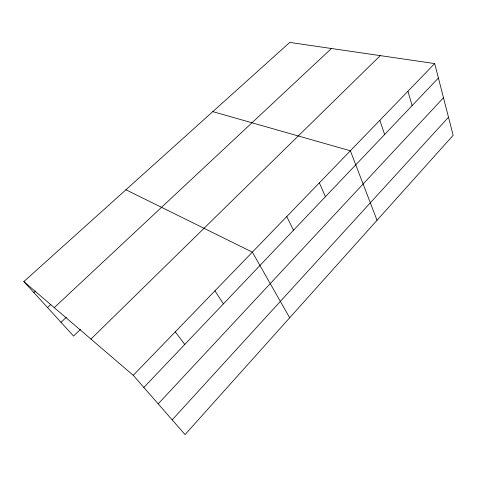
<?xml version="1.0" encoding="UTF-8"?>
<svg xmlns="http://www.w3.org/2000/svg" width="477" height="477" viewBox="0 0 477 477"><rect width="100%" height="100%" fill="white"/><g stroke="black" fill="none" stroke-linecap="round" stroke-linejoin="round"><path stroke-width="0.72" d="M172.179 419.861L448.493 117.211M158.191 403.858L443.485 97.749M143.845 387.443L438.405 78.013M133.244 375.316L434.69 63.572L453.15 135.313L185.046 434.583L133.244 375.316L23.85 281.585L289.76 42.417L434.69 63.572M90.946 339.075L380.276 55.624M80.464 329.386L73.559 336.058L23.85 281.585M61.014 322.309L66.386 317.205M54.253 307.635L331.432 48.499M47.527 307.528L50.795 304.487M33.855 292.55L35.489 291.059M212.808 111.63L350.356 150.786L377.033 220.273M125.928 189.774L252.351 252.136L289.67 317.795M175.286 331.837L184.784 344.442M214.924 290.845L223.421 303.855M286.737 216.576L293.528 230.206M319.363 182.834L325.427 196.697M379.841 120.293L384.629 134.508M407.918 91.256L412.146 105.602"/></g></svg>
